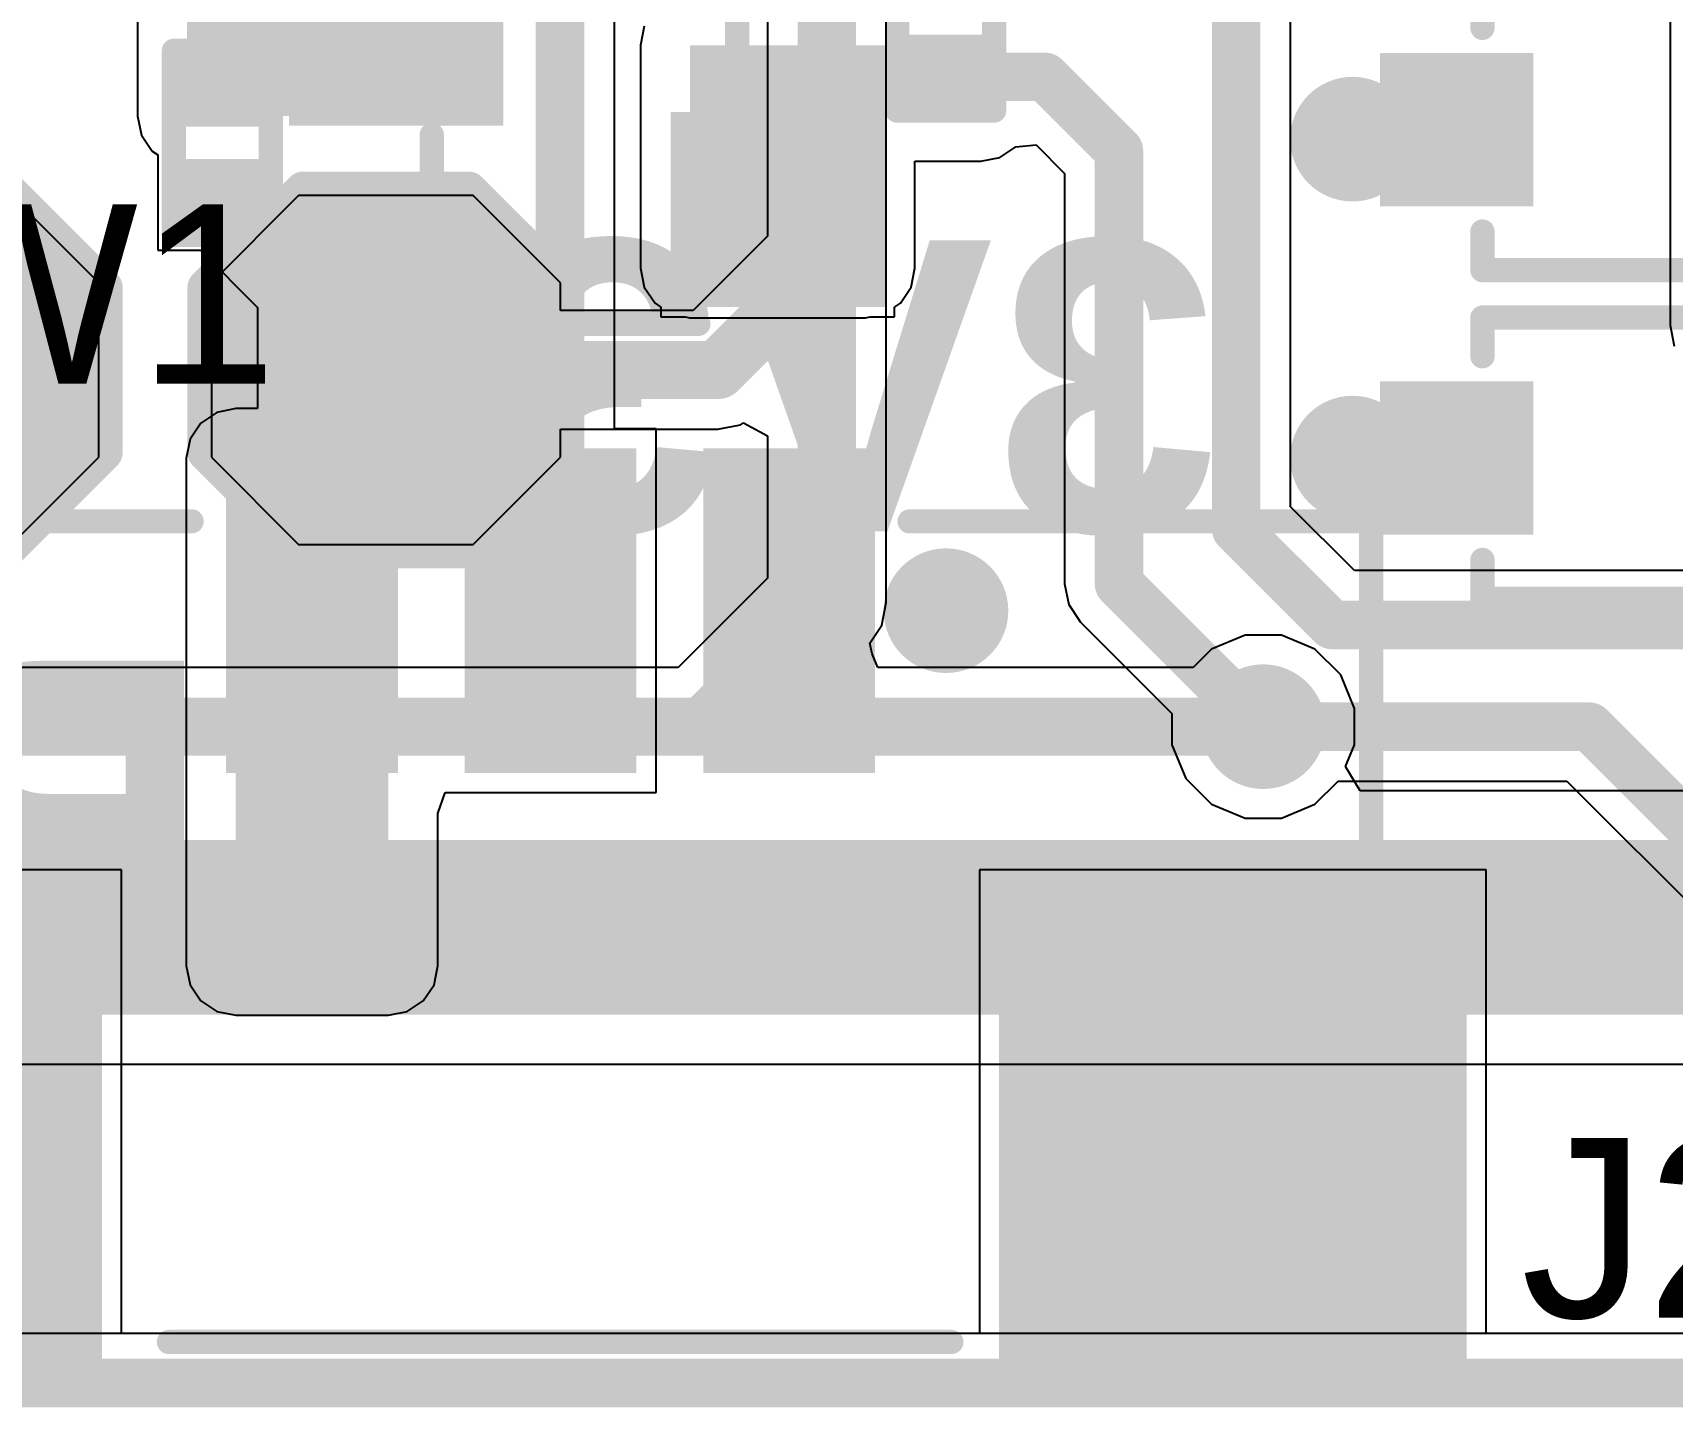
# Model space of a CAD drawing. Header units: inches. Extents: x -17 to 5374, y 0 to 5389.
# Drawn here: x 11.41 to 20, y -0.13 to 7.08 of the extents above; entities that cross this region are included whole.
import ezdxf

# ---------------------------------------------------------------- set-up
doc = ezdxf.new("R2010")
doc.units = ezdxf.units.IN
for name, color, linetype in [('BoardCutout', 216, 'Continuous'), ('Bottom Layer', 5, 'Continuous'), ('Bottom Overlay', 54, 'Continuous'), ('Bottom Paste', 16, 'Continuous'), ('Bottom Solder', 6, 'Continuous'), ('Top Layer', 1, 'Continuous'), ('Top Overlay', 2, 'Continuous'), ('Top Paste', 8, 'Continuous'), ('Top Solder', 216, 'Continuous'), ('Via Holes', 16, 'Continuous')]:
    doc.layers.add(name, color=color, linetype=linetype)
doc.styles.add('Arial', font='', dxfattribs={"height": 0.2})
doc.styles.add('Arial_Bold', font='', dxfattribs={"height": 0.2})
doc.styles.get('Arial').set_extended_font_data('Arial')
doc.styles.get('Arial_Bold').set_extended_font_data('Arial', bold=True)

# ---------------------------------------------------------------- blocks, each defined once
blk = doc.blocks.new('R___0201_2')
at = {"layer": 'Top Layer'}
for points in [[(-0.41, 0.185), (-0.14, 0.185), (-0.14, -0.185), (-0.41, -0.185)], [(0.14, 0.185), (0.41, 0.185), (0.41, -0.185), (0.14, -0.185)]]:
    blk.add_hatch(color=1, dxfattribs=at).paths.add_polyline_path(points)
at = {"layer": 'Top Paste'}
for points in [[(-0.41, 0.185), (-0.14, 0.185), (-0.14, -0.185), (-0.41, -0.185)], [(0.14, 0.185), (0.41, 0.185), (0.41, -0.185), (0.14, -0.185)]]:
    blk.add_hatch(color=8, dxfattribs=at).paths.add_polyline_path(points)
at = {"layer": 'Top Solder'}
for points in [[(-0.465, 0.24), (-0.085, 0.24), (-0.085, -0.24), (-0.465, -0.24)], [(0.085, 0.24), (0.465, 0.24), (0.465, -0.24), (0.085, -0.24)]]:
    blk.add_hatch(color=216, dxfattribs=at).paths.add_polyline_path(points)
at = {"layer": 'Top Overlay', "const_width": 0.127}
for points in [[(0.4826, 0.254), (-0.4826, 0.254)], [(-0.4826, -0.254), (-0.4826, 0.254)], [(0.4826, -0.254), (0.4826, 0.254)], [(0.4826, -0.254), (-0.4826, -0.254)]]:
    blk.add_lwpolyline(points, dxfattribs=at)
at = {"layer": 'Top Overlay', "const_width": 0.0635}
for points in [[(-0.5143, 0.254, 1), (-0.4508, 0.254, 1)], [(-0.5143, 0.254, 1), (-0.4508, 0.254, 1)], [(0.4508, 0.254, 1), (0.5143, 0.254, 1)], [(0.4508, 0.254, 1), (0.5143, 0.254, 1)], [(-0.5143, -0.254, 1), (-0.4508, -0.254, 1)], [(-0.5143, -0.254, 1), (-0.4508, -0.254, 1)], [(0.4508, -0.254, 1), (0.5143, -0.254, 1)], [(0.4508, -0.254, 1), (0.5143, -0.254, 1)]]:
    blk.add_lwpolyline(points, format="xyb", close=True, dxfattribs=at)
blk = doc.blocks.new('R___0201_3')
at = {"layer": 'Top Layer'}
for points in [[(-0.41, 0.185), (-0.14, 0.185), (-0.14, -0.185), (-0.41, -0.185)], [(0.14, 0.185), (0.41, 0.185), (0.41, -0.185), (0.14, -0.185)]]:
    blk.add_hatch(color=1, dxfattribs=at).paths.add_polyline_path(points)
at = {"layer": 'Top Paste'}
for points in [[(-0.41, 0.185), (-0.14, 0.185), (-0.14, -0.185), (-0.41, -0.185)], [(0.14, 0.185), (0.41, 0.185), (0.41, -0.185), (0.14, -0.185)]]:
    blk.add_hatch(color=8, dxfattribs=at).paths.add_polyline_path(points)
at = {"layer": 'Top Solder'}
for points in [[(-0.465, 0.24), (-0.085, 0.24), (-0.085, -0.24), (-0.465, -0.24)], [(0.085, 0.24), (0.465, 0.24), (0.465, -0.24), (0.085, -0.24)]]:
    blk.add_hatch(color=216, dxfattribs=at).paths.add_polyline_path(points)
at = {"layer": 'Top Overlay', "const_width": 0.127}
for points in [[(0.4826, 0.254), (-0.4826, 0.254)], [(-0.4826, -0.254), (-0.4826, 0.254)], [(0.4826, -0.254), (0.4826, 0.254)], [(0.4826, -0.254), (-0.4826, -0.254)]]:
    blk.add_lwpolyline(points, dxfattribs=at)
at = {"layer": 'Top Overlay', "const_width": 0.0635}
for points in [[(-0.5143, 0.254, 1), (-0.4508, 0.254, 1)], [(-0.5143, 0.254, 1), (-0.4508, 0.254, 1)], [(0.4508, 0.254, 1), (0.5143, 0.254, 1)], [(0.4508, 0.254, 1), (0.5143, 0.254, 1)], [(-0.5143, -0.254, 1), (-0.4508, -0.254, 1)], [(-0.5143, -0.254, 1), (-0.4508, -0.254, 1)], [(0.4508, -0.254, 1), (0.5143, -0.254, 1)], [(0.4508, -0.254, 1), (0.5143, -0.254, 1)]]:
    blk.add_lwpolyline(points, format="xyb", close=True, dxfattribs=at)
blk = doc.blocks.new('S___23_4')
at = {"layer": 'Top Layer'}
for points in [[(-0.41, 1.46), (0.41, 1.46), (0.41, 0.54), (-0.41, 0.54)], [(-1.36, -0.54), (-0.54, -0.54), (-0.54, -1.46), (-1.36, -1.46)], [(0.54, -0.54), (1.36, -0.54), (1.36, -1.46), (0.54, -1.46)]]:
    blk.add_hatch(color=1, dxfattribs=at).paths.add_polyline_path(points)
at = {"layer": 'Top Paste'}
for points in [[(-0.41, 1.46), (0.41, 1.46), (0.41, 0.54), (-0.41, 0.54)], [(-1.36, -0.54), (-0.54, -0.54), (-0.54, -1.46), (-1.36, -1.46)], [(0.54, -0.54), (1.36, -0.54), (1.36, -1.46), (0.54, -1.46)]]:
    blk.add_hatch(color=8, dxfattribs=at).paths.add_polyline_path(points)
at = {"layer": 'Top Solder'}
for points in [[(-0.5116, 1.5616), (0.5116, 1.5616), (0.5116, 0.4384), (-0.5116, 0.4384)], [(-1.4616, -0.4384), (-0.4384, -0.4384), (-0.4384, -1.5616), (-1.4616, -1.5616)], [(0.4384, -0.4384), (1.4616, -0.4384), (1.4616, -1.5616), (0.4384, -1.5616)]]:
    blk.add_hatch(color=216, dxfattribs=at).paths.add_polyline_path(points)
at = {"layer": 'Top Overlay', "const_width": 0.127}
for points in [[(-1.5494, 0.8128), (-1.5494, -0.5842)], [(-1.5494, 0.8128), (-0.5588, 0.8128)], [(0.5588, 0.8128), (1.5494, 0.8128)], [(1.5494, 0.8128), (1.5494, -0.5842)], [(-0.3302, -0.7874), (0.3302, -0.7874)], [(-1.6764, -1.0414), (-1.5494, -1.1684)], [(-1.6764, -1.0414), (-1.6764, -1.2954)], [(-1.5494, -1.1684), (-1.6764, -1.2954)]]:
    blk.add_lwpolyline(points, dxfattribs=at)
at = {"layer": 'Top Overlay', "const_width": 0.0635}
for points in [[(-1.5812, 0.8128, 1), (-1.5176, 0.8128, 1)], [(-1.5812, 0.8128, 1), (-1.5176, 0.8128, 1)], [(-0.5905, 0.8128, 1), (-0.5271, 0.8128, 1)], [(0.5271, 0.8128, 1), (0.5905, 0.8128, 1)], [(1.5176, 0.8128, 1), (1.5812, 0.8128, 1)], [(1.5176, 0.8128, 1), (1.5812, 0.8128, 1)], [(-1.5812, -0.5842, 1), (-1.5176, -0.5842, 1)], [(1.5176, -0.5842, 1), (1.5812, -0.5842, 1)], [(-0.3619, -0.7874, 1), (-0.2984, -0.7874, 1)], [(0.2984, -0.7874, 1), (0.3619, -0.7874, 1)], [(-1.7082, -1.0414, 1), (-1.6446, -1.0414, 1)], [(-1.7082, -1.0414, 1), (-1.6446, -1.0414, 1)], [(-1.5812, -1.1684, 1), (-1.5176, -1.1684, 1)], [(-1.5812, -1.1684, 1), (-1.5176, -1.1684, 1)], [(-1.7082, -1.2954, 1), (-1.6446, -1.2954, 1)], [(-1.7082, -1.2954, 1), (-1.6446, -1.2954, 1)]]:
    blk.add_lwpolyline(points, format="xyb", close=True, dxfattribs=at)
blk = doc.blocks.new('HC_1_25_3PLT_7')
at = {"layer": 'Top Layer'}
for points in [[(-1.65, 2.18), (-0.85, 2.18), (-0.85, 0.58), (-1.65, 0.58)], [(-0.4, 2.18), (0.4, 2.18), (0.4, 0.58), (-0.4, 0.58)], [(0.85, 2.18), (1.65, 2.18), (1.65, 0.58), (0.85, 0.58)], [(-4.75, -0.13), (-2.4, -0.13), (-2.4, -2.63), (-4.75, -2.63)], [(2.4, -0.13), (4.75, -0.13), (4.75, -2.63), (2.4, -2.63)]]:
    blk.add_hatch(color=1, dxfattribs=at).paths.add_polyline_path(points)
at = {"layer": 'Top Paste'}
for points in [[(-1.65, 2.18), (-0.85, 2.18), (-0.85, 0.58), (-1.65, 0.58)], [(-0.4, 2.18), (0.4, 2.18), (0.4, 0.58), (-0.4, 0.58)], [(0.85, 2.18), (1.65, 2.18), (1.65, 0.58), (0.85, 0.58)], [(-4.75, -0.13), (-2.4, -0.13), (-2.4, -2.63), (-4.75, -2.63)], [(2.4, -0.13), (4.75, -0.13), (4.75, -2.63), (2.4, -2.63)]]:
    blk.add_hatch(color=8, dxfattribs=at).paths.add_polyline_path(points)
at = {"layer": 'Top Solder'}
for points in [[(-1.7, 2.23), (-0.8, 2.23), (-0.8, 0.53), (-1.7, 0.53)], [(-0.45, 2.23), (0.45, 2.23), (0.45, 0.53), (-0.45, 0.53)], [(0.8, 2.23), (1.7, 2.23), (1.7, 0.53), (0.8, 0.53)], [(-4.8, -0.08), (-2.35, -0.08), (-2.35, -2.68), (-4.8, -2.68)], [(2.35, -0.08), (4.8, -0.08), (4.8, -2.68), (2.35, -2.68)]]:
    blk.add_hatch(color=216, dxfattribs=at).paths.add_polyline_path(points)
at = {"layer": 'Top Overlay', "const_width": 0.127}
for points in [[(-1.3843, 2.4765), (-1.1303, 2.4765)], [(-1.3843, 2.4765), (-1.2573, 2.3495)], [(-1.2573, 2.3495), (-1.1303, 2.4765)], [(-4.3, 1.848), (-2, 1.848)], [(-2.1707, 1.848), (-1.8811, 1.848)], [(1.8811, 1.848), (4.3, 1.848)], [(4.3, 0.148), (4.3, 1.848)], [(-2, -2.452), (2.1, -2.452)]]:
    blk.add_lwpolyline(points, dxfattribs=at)
at = {"layer": 'Top Overlay', "const_width": 0.0635}
for points in [[(-1.4161, 2.4765, 1), (-1.3525, 2.4765, 1)], [(-1.4161, 2.4765, 1), (-1.3525, 2.4765, 1)], [(-1.1621, 2.4765, 1), (-1.0985, 2.4765, 1)], [(-1.1621, 2.4765, 1), (-1.0985, 2.4765, 1)], [(-1.2891, 2.3495, 1), (-1.2255, 2.3495, 1)], [(-1.2891, 2.3495, 1), (-1.2255, 2.3495, 1)], [(-2.2024, 1.848, 1), (-2.1389, 1.848, 1)], [(-2.0317, 1.848, 1), (-1.9682, 1.848, 1)], [(-1.9129, 1.848, 1), (-1.8494, 1.848, 1)], [(1.8494, 1.848, 1), (1.9129, 1.848, 1)], [(4.2682, 1.848, 1), (4.3317, 1.848, 1)], [(4.2682, 1.848, 1), (4.3317, 1.848, 1)], [(4.2682, 0.148, 1), (4.3317, 0.148, 1)], [(-2.0317, -2.452, 1), (-1.9682, -2.452, 1)], [(2.0682, -2.452, 1), (2.1317, -2.452, 1)]]:
    blk.add_lwpolyline(points, format="xyb", close=True, dxfattribs=at)
blk = doc.blocks.new('SOD323F_8')
at = {"layer": 'Top Layer'}
for points in [[(-1.35, 0.3), (-0.75, 0.3), (-0.75, -0.3), (-1.35, -0.3)], [(0.75, 0.3), (1.35, 0.3), (1.35, -0.3), (0.75, -0.3)]]:
    blk.add_hatch(color=1, dxfattribs=at).paths.add_polyline_path(points)
at = {"layer": 'Top Overlay'}
for points in [[(0.9884, 0.3812), (2.1082, 0.3812), (2.1082, 0.7876), (0.9884, 0.7876)], [(1.4224, -0.4064), (2.1082, -0.4064), (2.1082, 0.4572), (1.4224, 0.4572)], [(0.9884, -0.7872), (2.1082, -0.7872), (2.1082, -0.3808), (0.9884, -0.3808)]]:
    blk.add_hatch(color=2, dxfattribs=at).paths.add_polyline_path(points)
at = {"layer": 'Top Paste'}
for points in [[(-1.35, 0.3), (-0.75, 0.3), (-0.75, -0.3), (-1.35, -0.3)], [(0.75, 0.3), (1.35, 0.3), (1.35, -0.3), (0.75, -0.3)]]:
    blk.add_hatch(color=8, dxfattribs=at).paths.add_polyline_path(points)
at = {"layer": 'Top Solder'}
for points in [[(-1.4516, 0.4016), (-0.6484, 0.4016), (-0.6484, -0.4016), (-1.4516, -0.4016)], [(0.6484, 0.4016), (1.4516, 0.4016), (1.4516, -0.4016), (0.6484, -0.4016)]]:
    blk.add_hatch(color=216, dxfattribs=at).paths.add_polyline_path(points)
at = {"layer": 'Top Overlay', "const_width": 0.127}
for points in [[(-0.9144, 0.5334), (-0.9144, 0.7366)], [(-0.9144, 0.7366), (0.9884, 0.7366)], [(-0.9144, -0.7366), (-0.9144, -0.5334)], [(-0.9144, -0.7366), (0.9884, -0.7366)]]:
    blk.add_lwpolyline(points, dxfattribs=at)
at = {"layer": 'Top Overlay', "const_width": 0.0635}
for points in [[(-0.9461, 0.7366, 1), (-0.8827, 0.7366, 1)], [(-0.9461, 0.7366, 1), (-0.8827, 0.7366, 1)], [(0.9567, 0.7366, 1), (1.0202, 0.7366, 1)], [(-0.9461, 0.5334, 1), (-0.8827, 0.5334, 1)], [(-0.9461, -0.5334, 1), (-0.8827, -0.5334, 1)], [(-0.9461, -0.7366, 1), (-0.8827, -0.7366, 1)], [(-0.9461, -0.7366, 1), (-0.8827, -0.7366, 1)], [(0.9567, -0.7366, 1), (1.0202, -0.7366, 1)]]:
    blk.add_lwpolyline(points, format="xyb", close=True, dxfattribs=at)
blk = doc.blocks.new('T__________B_9')
at = {"layer": 'Bottom Layer'}
blk.add_hatch(color=5, dxfattribs=at).paths.add_polyline_path([(0.381, 0.762), (-0.381, 0.762), (-0.762, 0.381), (-0.762, -0.381), (-0.381, -0.762), (0.381, -0.762), (0.762, -0.381), (0.762, 0.381)])
at = {"layer": 'Bottom Paste'}
blk.add_hatch(color=16, dxfattribs=at).paths.add_polyline_path([(0.381, 0.762), (-0.381, 0.762), (-0.762, 0.381), (-0.762, -0.381), (-0.381, -0.762), (0.381, -0.762), (0.762, -0.381), (0.762, 0.381)])
at = {"layer": 'Bottom Solder'}
blk.add_hatch(color=6, dxfattribs=at).paths.add_polyline_path([(0.4318, 0.8636), (-0.4318, 0.8636), (-0.8636, 0.4318), (-0.8636, -0.4318), (-0.4318, -0.8636), (0.4318, -0.8636), (0.8636, -0.4318), (0.8636, 0.4318)])
at = {"layer": 'Bottom Overlay', "const_width": 0.2}
for points in [[(-0.9398, 0.4318), (-0.4318, 0.9398)], [(-0.4318, 0.9398), (0.4318, 0.9398)], [(0.4318, 0.9398), (0.9398, 0.4318)], [(-0.9398, -0.4318), (-0.9398, 0.4318)], [(0.9398, -0.4318), (0.9398, 0.4318)], [(-0.9398, -0.4318), (-0.4318, -0.9398)], [(0.4318, -0.9398), (0.9398, -0.4318)], [(-0.4318, -0.9398), (0.4318, -0.9398)]]:
    blk.add_lwpolyline(points, dxfattribs=at)
at = {"layer": 'Bottom Overlay', "const_width": 0.1}
for points in [[(-0.4818, 0.9398, 1), (-0.3818, 0.9398, 1)], [(-0.4818, 0.9398, 1), (-0.3818, 0.9398, 1)], [(0.3818, 0.9398, 1), (0.4818, 0.9398, 1)], [(0.3818, 0.9398, 1), (0.4818, 0.9398, 1)], [(-0.9898, 0.4318, 1), (-0.8898, 0.4318, 1)], [(-0.9898, 0.4318, 1), (-0.8898, 0.4318, 1)], [(0.8898, 0.4318, 1), (0.9898, 0.4318, 1)], [(0.8898, 0.4318, 1), (0.9898, 0.4318, 1)], [(-0.9898, -0.4318, 1), (-0.8898, -0.4318, 1)], [(-0.9898, -0.4318, 1), (-0.8898, -0.4318, 1)], [(0.8898, -0.4318, 1), (0.9898, -0.4318, 1)], [(0.8898, -0.4318, 1), (0.9898, -0.4318, 1)], [(-0.4818, -0.9398, 1), (-0.3818, -0.9398, 1)], [(-0.4818, -0.9398, 1), (-0.3818, -0.9398, 1)], [(0.3818, -0.9398, 1), (0.4818, -0.9398, 1)], [(0.3818, -0.9398, 1), (0.4818, -0.9398, 1)]]:
    blk.add_lwpolyline(points, format="xyb", close=True, dxfattribs=at)
blk = doc.blocks.new('T__________B_17')
at = {"layer": 'Bottom Layer'}
blk.add_hatch(color=5, dxfattribs=at).paths.add_polyline_path([(0.381, 0.762), (-0.381, 0.762), (-0.762, 0.381), (-0.762, -0.381), (-0.381, -0.762), (0.381, -0.762), (0.762, -0.381), (0.762, 0.381)])
at = {"layer": 'Bottom Paste'}
blk.add_hatch(color=16, dxfattribs=at).paths.add_polyline_path([(0.381, 0.762), (-0.381, 0.762), (-0.762, 0.381), (-0.762, -0.381), (-0.381, -0.762), (0.381, -0.762), (0.762, -0.381), (0.762, 0.381)])
at = {"layer": 'Bottom Solder'}
blk.add_hatch(color=6, dxfattribs=at).paths.add_polyline_path([(0.4318, 0.8636), (-0.4318, 0.8636), (-0.8636, 0.4318), (-0.8636, -0.4318), (-0.4318, -0.8636), (0.4318, -0.8636), (0.8636, -0.4318), (0.8636, 0.4318)])
at = {"layer": 'Bottom Overlay', "const_width": 0.2}
for points in [[(-0.9398, 0.4318), (-0.4318, 0.9398)], [(-0.4318, 0.9398), (0.4318, 0.9398)], [(0.4318, 0.9398), (0.9398, 0.4318)], [(-0.9398, -0.4318), (-0.9398, 0.4318)], [(0.9398, -0.4318), (0.9398, 0.4318)], [(-0.9398, -0.4318), (-0.4318, -0.9398)], [(0.4318, -0.9398), (0.9398, -0.4318)], [(-0.4318, -0.9398), (0.4318, -0.9398)]]:
    blk.add_lwpolyline(points, dxfattribs=at)
at = {"layer": 'Bottom Overlay', "const_width": 0.1}
for points in [[(-0.4818, 0.9398, 1), (-0.3818, 0.9398, 1)], [(-0.4818, 0.9398, 1), (-0.3818, 0.9398, 1)], [(0.3818, 0.9398, 1), (0.4818, 0.9398, 1)], [(0.3818, 0.9398, 1), (0.4818, 0.9398, 1)], [(-0.9898, 0.4318, 1), (-0.8898, 0.4318, 1)], [(-0.9898, 0.4318, 1), (-0.8898, 0.4318, 1)], [(0.8898, 0.4318, 1), (0.9898, 0.4318, 1)], [(0.8898, 0.4318, 1), (0.9898, 0.4318, 1)], [(-0.9898, -0.4318, 1), (-0.8898, -0.4318, 1)], [(-0.9898, -0.4318, 1), (-0.8898, -0.4318, 1)], [(0.8898, -0.4318, 1), (0.9898, -0.4318, 1)], [(0.8898, -0.4318, 1), (0.9898, -0.4318, 1)], [(-0.4818, -0.9398, 1), (-0.3818, -0.9398, 1)], [(-0.4818, -0.9398, 1), (-0.3818, -0.9398, 1)], [(0.3818, -0.9398, 1), (0.4818, -0.9398, 1)], [(0.3818, -0.9398, 1), (0.4818, -0.9398, 1)]]:
    blk.add_lwpolyline(points, format="xyb", close=True, dxfattribs=at)
blk = doc.blocks.new('SOD323F_20')
at = {"layer": 'Top Layer'}
for points in [[(-1.35, 0.3), (-0.75, 0.3), (-0.75, -0.3), (-1.35, -0.3)], [(0.75, 0.3), (1.35, 0.3), (1.35, -0.3), (0.75, -0.3)]]:
    blk.add_hatch(color=1, dxfattribs=at).paths.add_polyline_path(points)
at = {"layer": 'Top Overlay'}
for points in [[(0.9886, 0.3808), (2.1084, 0.3808), (2.1084, 0.7872), (0.9886, 0.7872)], [(1.4224, -0.4064), (2.1082, -0.4064), (2.1082, 0.4572), (1.4224, 0.4572)], [(0.9886, -0.7876), (2.1084, -0.7876), (2.1084, -0.3812), (0.9886, -0.3812)]]:
    blk.add_hatch(color=2, dxfattribs=at).paths.add_polyline_path(points)
at = {"layer": 'Top Paste'}
for points in [[(-1.35, 0.3), (-0.75, 0.3), (-0.75, -0.3), (-1.35, -0.3)], [(0.75, 0.3), (1.35, 0.3), (1.35, -0.3), (0.75, -0.3)]]:
    blk.add_hatch(color=8, dxfattribs=at).paths.add_polyline_path(points)
at = {"layer": 'Top Solder'}
for points in [[(-1.4516, 0.4016), (-0.6484, 0.4016), (-0.6484, -0.4016), (-1.4516, -0.4016)], [(0.6484, 0.4016), (1.4516, 0.4016), (1.4516, -0.4016), (0.6484, -0.4016)]]:
    blk.add_hatch(color=216, dxfattribs=at).paths.add_polyline_path(points)
at = {"layer": 'Top Overlay', "const_width": 0.127}
for points in [[(-0.9144, 0.5334), (-0.9144, 0.7366)], [(-0.9144, 0.7366), (0.9884, 0.7366)], [(-0.9144, -0.7366), (-0.9144, -0.5334)], [(-0.9144, -0.7366), (0.9884, -0.7366)]]:
    blk.add_lwpolyline(points, dxfattribs=at)
at = {"layer": 'Top Overlay', "const_width": 0.0635}
for points in [[(-0.9461, 0.7366, 1), (-0.8827, 0.7366, 1)], [(-0.9461, 0.7366, 1), (-0.8827, 0.7366, 1)], [(0.9567, 0.7366, 1), (1.0202, 0.7366, 1)], [(-0.9461, 0.5334, 1), (-0.8827, 0.5334, 1)], [(-0.9461, -0.5334, 1), (-0.8827, -0.5334, 1)], [(-0.9461, -0.7366, 1), (-0.8827, -0.7366, 1)], [(-0.9461, -0.7366, 1), (-0.8827, -0.7366, 1)], [(0.9567, -0.7366, 1), (1.0202, -0.7366, 1)]]:
    blk.add_lwpolyline(points, format="xyb", close=True, dxfattribs=at)

msp = doc.modelspace()

# ---------------------------------------------------------------- hatches: boundary and pattern name
at = {"layer": 'Bottom Layer'}
h = msp.add_hatch(color=5, dxfattribs=at)
edge = h.paths.add_edge_path()
edge.add_arc((18.3243, 6.518), 0.225, 0, 360)
h = msp.add_hatch(color=5, dxfattribs=at)
edge = h.paths.add_edge_path()
edge.add_arc((18.3243, 4.8466), 0.225, 0, 360)
h = msp.add_hatch(color=5, dxfattribs=at)
edge = h.paths.add_edge_path()
edge.add_arc((16.1941, 4.047), 0.225, 0, 360)
h = msp.add_hatch(color=5, dxfattribs=at)
edge = h.paths.add_edge_path()
edge.add_arc((17.8562, 3.4392), 0.225, 0, 360)
msp.add_hatch(color=5, dxfattribs=at).paths.add_polyline_path([(3.3782, 1.9304), (24.5618, 1.9304), (24.5618, 2.8448), (3.3782, 2.8448)])
h = msp.add_hatch(color=5, dxfattribs=at)
edge = h.paths.add_edge_path()
edge.add_arc((12.8724, 2.4765), 0.225, 0, 360)
at = {"layer": 'Bottom Solder'}
h = msp.add_hatch(color=6, dxfattribs=at)
edge = h.paths.add_edge_path()
edge.add_arc((18.3243, 6.518), 0.3266, 0, 360)
h = msp.add_hatch(color=6, dxfattribs=at)
edge = h.paths.add_edge_path()
edge.add_arc((18.3243, 4.8466), 0.3266, 0, 360)
h = msp.add_hatch(color=6, dxfattribs=at)
edge = h.paths.add_edge_path()
edge.add_arc((16.1941, 4.047), 0.3266, 0, 360)
h = msp.add_hatch(color=6, dxfattribs=at)
edge = h.paths.add_edge_path()
edge.add_arc((17.8562, 3.4392), 0.3266, 0, 360)
h = msp.add_hatch(color=6, dxfattribs=at)
edge = h.paths.add_edge_path()
edge.add_arc((12.8724, 2.4765), 0.3266, 0, 360)
at = {"layer": 'Top Layer'}
for points in [[(12.2177, 6.6386), (13.7727, 6.6386), (13.7727, 7.5094), (12.2177, 7.5094)], [(14.8527, 6.661), (16.3773, 6.661), (16.3773, 7.0102), (14.8527, 7.0102)], [(14.8527, 5.841), (15.7727, 5.841), (15.7727, 7.0102), (14.8527, 7.0102)], [(12.4724, 2.1859), (13.2724, 2.1859), (13.2724, 4.847), (12.4724, 4.847)]]:
    msp.add_hatch(color=1, dxfattribs=at).paths.add_polyline_path(points)
h = msp.add_hatch(color=1, dxfattribs=at)
edge = h.paths.add_edge_path()
edge.add_arc((18.3243, 6.518), 0.225, 0, 360)
h = msp.add_hatch(color=1, dxfattribs=at)
edge = h.paths.add_edge_path()
edge.add_arc((18.3243, 4.8466), 0.225, 0, 360)
h = msp.add_hatch(color=1, dxfattribs=at)
edge = h.paths.add_edge_path()
edge.add_arc((16.1941, 4.047), 0.225, 0, 360)
h = msp.add_hatch(color=1, dxfattribs=at)
edge = h.paths.add_edge_path()
edge.add_arc((17.8562, 3.4392), 0.225, 0, 360)
h = msp.add_hatch(color=1, dxfattribs=at)
edge = h.paths.add_edge_path()
edge.add_arc((12.8724, 2.4765), 0.225, 0, 360)
at = {"layer": 'Top Solder'}
h = msp.add_hatch(color=216, dxfattribs=at)
edge = h.paths.add_edge_path()
edge.add_arc((18.3243, 6.518), 0.3266, 0, 360)
h = msp.add_hatch(color=216, dxfattribs=at)
edge = h.paths.add_edge_path()
edge.add_arc((18.3243, 4.8466), 0.3266, 0, 360)
h = msp.add_hatch(color=216, dxfattribs=at)
edge = h.paths.add_edge_path()
edge.add_arc((16.1941, 4.047), 0.3266, 0, 360)
h = msp.add_hatch(color=216, dxfattribs=at)
edge = h.paths.add_edge_path()
edge.add_arc((17.8562, 3.4392), 0.3266, 0, 360)
h = msp.add_hatch(color=216, dxfattribs=at)
edge = h.paths.add_edge_path()
edge.add_arc((12.8724, 2.4765), 0.3266, 0, 360)
at = {"layer": 'Via Holes'}
h = msp.add_hatch(color=7, dxfattribs=at)
edge = h.paths.add_edge_path()
edge.add_arc((18.3243, 6.518), 0.15, 0, 360)
h = msp.add_hatch(color=7, dxfattribs=at)
edge = h.paths.add_edge_path()
edge.add_arc((18.3243, 4.8466), 0.15, 0, 360)
h = msp.add_hatch(color=7, dxfattribs=at)
edge = h.paths.add_edge_path()
edge.add_arc((16.1941, 4.047), 0.15, 0, 360)
h = msp.add_hatch(color=7, dxfattribs=at)
edge = h.paths.add_edge_path()
edge.add_arc((17.8562, 3.4392), 0.15, 0, 360)
h = msp.add_hatch(color=7, dxfattribs=at)
edge = h.paths.add_edge_path()
edge.add_arc((12.8724, 2.4765), 0.15, 0, 360)

# ---------------------------------------------------------------- linework, layer by layer
at = {"layer": 'BoardCutout', "const_width": 0.254}
msp.add_lwpolyline([(0, 0), (25.8344, 0)], dxfattribs=at)
at = {"layer": 'Bottom Layer'}
for p, q in [((15.881, 5.8801), (15.881, 9.3252)), ((15.2594, 8.4456), (15.2594, 6.0088)), ((11.7547, 5.7658), (11.2975, 6.223)), ((12.8023, 6.223), (12.3451, 5.7658)), ((13.7167, 6.223), (12.8023, 6.223)), ((14.1739, 5.7658), (13.7167, 6.223)), ((15.2594, 6.0088), (14.87, 5.6194)), ((15.881, 4.0894), (15.881, 5.8801)), ((11.7547, 4.8514), (11.7547, 5.7658)), ((12.3451, 5.7658), (12.3451, 4.8514)), ((14.1739, 5.6194), (14.1739, 5.7658)), ((14.87, 5.6194), (14.1739, 5.6194)), ((14.1739, 4.8514), (14.1739, 4.9978)), ((14.1739, 4.9978), (14.9987, 4.9978)), ((14.9987, 4.9978), (15.1176, 5.0215)), ((15.1176, 5.0215), (15.1324, 5.0314)), ((15.1324, 5.0314), (15.2594, 4.9635)), ((15.2594, 4.9635), (15.2594, 4.2181)), ((11.2975, 4.3942), (11.7547, 4.8514)), ((12.3451, 4.8514), (12.8023, 4.3942)), ((13.7167, 4.3942), (14.1739, 4.8514)), ((12.8023, 4.3942), (13.7167, 4.3942)), ((15.2594, 4.2181), (14.7913, 3.75)), ((15.8573, 3.9705), (15.881, 4.0894)), ((15.7948, 3.877), (15.8573, 3.9705)), ((15.8069, 3.8208), (15.7948, 3.877)), ((17.7609, 3.9182), (17.5849, 3.8453)), ((17.9515, 3.9182), (17.7609, 3.9182)), ((18.1275, 3.8453), (17.9515, 3.9182)), ((15.8362, 3.75), (15.8069, 3.8208)), ((17.5849, 3.8453), (17.4896, 3.75)), ((18.2623, 3.7105), (18.1275, 3.8453)), ((14.7913, 3.75), (8.4812, 3.75)), ((17.4896, 3.75), (15.8362, 3.75)), ((18.3352, 3.5345), (18.2623, 3.7105)), ((18.3352, 3.3439), (18.3352, 3.5345)), ((18.2883, 3.2308), (18.3352, 3.3439)), ((18.3641, 3.1038), (18.2883, 3.2308)), ((24.0234, 3.1038), (18.3641, 3.1038)), ((3.3782, 1.6714), (25.0698, 1.6714)), ((25.8344, 0.259), (0, 0.259))]:
    msp.add_line(p, q, dxfattribs=at)
at = {"layer": 'Bottom Layer', "const_width": 0.3048}
for points in [[(15.5702, 5.8801), (15.5702, 9.3252)], [(14.9987, 5.3086), (15.5702, 5.8801)], [(15.5702, 4.0894), (15.5702, 5.8801)], [(13.2595, 5.3086), (14.9987, 5.3086)], [(14.92, 3.4392), (15.5702, 4.0894)], [(8.1146, 3.4392), (14.92, 3.4392)], [(14.92, 3.4392), (17.8562, 3.4392)]]:
    msp.add_lwpolyline(points, dxfattribs=at)
at = {"layer": 'Bottom Layer', "const_width": 0.1524}
for points in [[(15.494, 5.8801, 1), (15.6464, 5.8801, 1)], [(15.494, 5.8801, 1), (15.6464, 5.8801, 1)], [(15.494, 5.8801, 1), (15.6464, 5.8801, 1)], [(13.1833, 5.3086, 1), (13.3357, 5.3086, 1)], [(14.9225, 5.3086, 1), (15.0749, 5.3086, 1)], [(14.9225, 5.3086, 1), (15.0749, 5.3086, 1)], [(15.494, 4.0894, 1), (15.6464, 4.0894, 1)], [(15.494, 4.0894, 1), (15.6464, 4.0894, 1)], [(14.8438, 3.4392, 1), (14.9962, 3.4392, 1)], [(14.8438, 3.4392, 1), (14.9962, 3.4392, 1)], [(14.8438, 3.4392, 1), (14.9962, 3.4392, 1)], [(17.78, 3.4392, 1), (17.9324, 3.4392, 1)]]:
    msp.add_lwpolyline(points, format="xyb", close=True, dxfattribs=at)
at = {"layer": 'Top Layer'}
for p, q in [((19.9884, 8.9182), (19.9884, 5.5427)), ((17.9999, 4.592), (17.9999, 8.2748)), ((14.4567, 4.9994), (14.4567, 7.6192)), ((11.9587, 7.5094), (11.9587, 6.6386)), ((14.6134, 7.1093), (14.5937, 7.0102)), ((14.5937, 7.0102), (14.5937, 5.841)), ((11.9587, 6.6386), (11.9784, 6.5395)), ((11.9784, 6.5395), (12.0346, 6.4555)), ((12.0346, 6.4555), (12.0653, 6.4349)), ((16.4764, 6.4217), (16.5604, 6.4779)), ((16.5604, 6.4779), (16.6661, 6.4883)), ((16.6661, 6.4883), (16.8158, 6.3386)), ((12.0653, 6.4349), (12.0653, 5.9362)), ((16.0317, 5.841), (16.0317, 6.402)), ((16.0317, 6.402), (16.3773, 6.402)), ((16.3773, 6.402), (16.4764, 6.4217)), ((16.8158, 6.3386), (16.8158, 4.1878)), ((12.0653, 5.9362), (12.2872, 5.9362)), ((12.2872, 5.9362), (12.5875, 5.6359)), ((14.5937, 5.841), (14.6134, 5.7419)), ((16.012, 5.7419), (16.0317, 5.841)), ((14.6134, 5.7419), (14.6696, 5.6579)), ((15.9558, 5.6579), (16.012, 5.7419)), ((12.5875, 5.6359), (12.5875, 5.106)), ((14.6696, 5.6579), (14.7003, 5.6373)), ((14.7003, 5.6373), (14.7003, 5.587)), ((14.7003, 5.587), (14.8277, 5.587)), ((14.8277, 5.587), (14.8527, 5.582)), ((15.7727, 5.582), (15.7977, 5.587)), ((15.7977, 5.587), (15.9251, 5.587)), ((15.9251, 5.6373), (15.9558, 5.6579)), ((15.9251, 5.587), (15.9251, 5.6373)), ((14.8527, 5.582), (15.7727, 5.582)), ((19.9884, 5.5427), (19.9884, 5.5427)), ((19.9884, 5.5427), (20.0101, 5.4337)), ((12.3733, 5.0863), (12.2893, 5.0301)), ((12.4724, 5.106), (12.3733, 5.0863)), ((12.5875, 5.106), (12.4724, 5.106)), ((12.2893, 5.0301), (12.2331, 4.9461)), ((14.6748, 4.9994), (14.4567, 4.9994)), ((14.6748, 3.0946), (14.6748, 4.9994)), ((12.2331, 4.9461), (12.2134, 4.847)), ((12.2134, 4.847), (12.2134, 2.1859)), ((18.335, 4.2569), (17.9999, 4.592)), ((22.2975, 4.2569), (18.335, 4.2569)), ((16.8158, 4.1878), (16.8158, 4.1877)), ((16.8158, 4.1877), (16.8375, 4.0787)), ((16.8375, 4.0787), (16.8992, 3.9863)), ((16.8992, 3.9863), (17.3772, 3.5084)), ((17.3772, 3.5084), (17.3772, 3.3439)), ((17.3772, 3.3439), (17.4501, 3.1679)), ((13.5314, 2.9836), (13.57, 3.0946)), ((13.57, 3.0946), (14.6748, 3.0946)), ((17.4501, 3.1679), (17.5849, 3.0331)), ((18.1275, 3.0331), (18.2487, 3.1543)), ((18.2487, 3.1543), (19.4479, 3.1543)), ((19.4479, 3.1543), (20.4378, 2.1645)), ((17.5849, 3.0331), (17.7609, 2.9602)), ((17.9515, 2.9602), (18.1275, 3.0331)), ((13.5314, 2.1859), (13.5314, 2.9836)), ((17.7609, 2.9602), (17.9515, 2.9602)), ((11.8748, 2.6894), (9.22, 2.6894)), ((11.8748, 0.259), (11.8748, 2.6894)), ((19.0248, 2.6894), (16.37, 2.6894)), ((16.37, 2.6894), (16.37, 0.259)), ((19.0248, 0.259), (19.0248, 2.6894)), ((12.2134, 2.1859), (12.2331, 2.0868)), ((13.5117, 2.0868), (13.5314, 2.1859)), ((12.2331, 2.0868), (12.2893, 2.0028)), ((13.4555, 2.0028), (13.5117, 2.0868)), ((12.2893, 2.0028), (12.3733, 1.9466)), ((13.3715, 1.9466), (13.4555, 2.0028)), ((12.3733, 1.9466), (12.4724, 1.9269)), ((12.4724, 1.9269), (13.2724, 1.9269)), ((13.2724, 1.9269), (13.3715, 1.9466)), ((16.37, 0.259), (11.8748, 0.259)), ((21.1098, 0.259), (19.0248, 0.259))]:
    msp.add_line(p, q, dxfattribs=at)
at = {"layer": 'Top Layer', "const_width": 0.254}
for points in [[(17.715, 4.474), (17.715, 8.2748)], [(14.1718, 4.0964), (14.1718, 7.6192)], [(16.1923, 6.846), (16.1923, 6.8752)], [(16.1923, 6.846), (16.1941, 6.8442)], [(16.1941, 6.8442), (16.7131, 6.8442)], [(16.7131, 6.8442), (17.1007, 6.4566)], [(17.1007, 4.1877), (17.1007, 6.4566)], [(12.4027, 6.2236), (12.8724, 5.7539)], [(12.8724, 4.047), (12.8724, 5.7539)], [(17.715, 4.474), (18.217, 3.972)], [(17.1007, 4.1877), (17.8527, 3.4357)], [(14.1224, 4.047), (14.1718, 4.0964)], [(12.8724, 2.4765), (12.8724, 4.047)], [(18.217, 3.972), (22.2975, 3.972)], [(17.8562, 3.4392), (19.5659, 3.4392)], [(19.5659, 3.4392), (20.8318, 2.1734)]]:
    msp.add_lwpolyline(points, dxfattribs=at)
at = {"layer": 'Top Layer', "const_width": 0.127}
for points in [[(16.1288, 6.8752, 1), (16.2558, 6.8752, 1)], [(16.1288, 6.846, 1), (16.2558, 6.846, 1)], [(16.1288, 6.846, 1), (16.2558, 6.846, 1)], [(16.1306, 6.8442, 1), (16.2576, 6.8442, 1)], [(16.1306, 6.8442, 1), (16.2576, 6.8442, 1)], [(16.6496, 6.8442, 1), (16.7766, 6.8442, 1)], [(16.6496, 6.8442, 1), (16.7766, 6.8442, 1)], [(17.0372, 6.4566, 1), (17.1642, 6.4566, 1)], [(17.0372, 6.4566, 1), (17.1642, 6.4566, 1)], [(12.3392, 6.2236, 1), (12.4662, 6.2236, 1)], [(12.8089, 5.7539, 1), (12.9359, 5.7539, 1)], [(12.8089, 5.7539, 1), (12.9359, 5.7539, 1)], [(17.6515, 4.474, 1), (17.7785, 4.474, 1)], [(17.6515, 4.474, 1), (17.7785, 4.474, 1)], [(17.0372, 4.1877, 1), (17.1642, 4.1877, 1)], [(17.0372, 4.1877, 1), (17.1642, 4.1877, 1)], [(14.1083, 4.0964, 1), (14.2353, 4.0964, 1)], [(14.1083, 4.0964, 1), (14.2353, 4.0964, 1)], [(12.8089, 4.047, 1), (12.9359, 4.047, 1)], [(12.8089, 4.047, 1), (12.9359, 4.047, 1)], [(14.0589, 4.047, 1), (14.1859, 4.047, 1)], [(18.1535, 3.972, 1), (18.2805, 3.972, 1)], [(18.1535, 3.972, 1), (18.2805, 3.972, 1)], [(17.7892, 3.4357, 1), (17.9162, 3.4357, 1)], [(17.7927, 3.4392, 1), (17.9197, 3.4392, 1)], [(19.5024, 3.4392, 1), (19.6294, 3.4392, 1)], [(19.5024, 3.4392, 1), (19.6294, 3.4392, 1)], [(12.8089, 2.4765, 1), (12.9359, 2.4765, 1)]]:
    msp.add_lwpolyline(points, format="xyb", close=True, dxfattribs=at)

# ---------------------------------------------------------------- block references
for name, p, rotation in [('S___23_4', (14.3127, 7.0994), 90), ('R___0201_3', (16.1923, 7.1502), 270), ('R___0201_2', (12.4027, 6.4986), 270)]:
    msp.add_blockref(name, p, dxfattribs=dict(rotation=rotation))
for name, p in [('SOD323F_8', (19.9194, 6.5675)), ('T__________B_9', (10.8403, 5.3086)), ('T__________B_17', (13.2595, 5.3086)), ('SOD323F_20', (19.9194, 4.8466)), ('HC_1_25_3PLT_7', (14.1224, 2.667))]:
    msp.add_blockref(name, p)

# ---------------------------------------------------------------- texts
at = {"layer": 'Bottom Overlay', "style": 'Arial_Bold', "text_generation_flag": 2}
for s, p in [('3V3', (17.6276, 4.4633)), ('RX', (12.3444, 2.2606))]:
    msp.add_text(s, height=1.524, rotation=360, dxfattribs=at).set_placement(p)
at = {"layer": 'Top Overlay', "style": 'Arial'}
for s, p in [('SW1', (9.8458, 5.2362)), ('J2', (19.2069, 0.3431))]:
    msp.add_text(s, height=0.9398, dxfattribs=at).set_placement(p)

doc.saveas('drawing.dxf')
